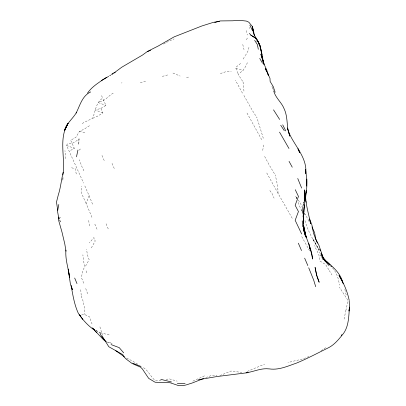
<?xml version="1.0" encoding="UTF-8"?>
<svg xmlns="http://www.w3.org/2000/svg" width="406" height="406" viewBox="0 0 406 406"><rect width="100%" height="100%" fill="white"/><g stroke="black" fill="none" stroke-linecap="round" stroke-linejoin="round"><path stroke-width="0.3" stroke-dasharray="2.03 1.52" d="M292.224 218.271L278.059 193.378C278.1 187.115 276.689 180.914 275.156 174.869M62.894 178.234L62.864 180.619L63.057 175.854M79.043 138.827L78.525 144.709L78.8 144.551L79.043 138.827L77.16 140.435L72.238 143.419L67.381 143.927L66.543 145.45L83.575 183.06M302.947 205.817L303.536 201.955L303.104 204.162L303.444 202.391M249.695 28.587L249.888 27.385M344.075 319.106L345.775 310.818M345.836 310.727L347.627 302.389L347.46 299.679L339.436 287.184M262.657 150.474L264.098 143.557M303.439 204.132L303.013 205.964L303.47 204.122M248.969 47.39L248.036 50.877L245.762 54.906M82.225 123.591L84.265 122.262L92.619 118.374C95.451 111.528 95.75 102.434 102.682 98.181L101.058 94.496M91.934 217.296L86.092 203.411L89.107 195.743L84.478 185.095M247.386 62.681L245.731 66.325L243.062 70.375L238.144 74.334L242.773 81.56M246.386 39.798L247.833 37.2M85.549 266.108L89.137 259.703L87.381 254.872L86.59 249.193M91.33 247.924L95.202 241.032L93.908 237.571L89.371 242.93M89.487 125.728L84.595 128.895L79.398 131.463L75.8 137.446L70.664 140.207L74.323 148.342L69.274 151.108M243.123 59.053L245.473 55.343M240.616 63.443L235.647 67.503L238.144 74.334M78.901 150.23L80.561 148.911M113.213 93.141C108.153 95.791 105.037 101.698 98.709 101.652M321.105 350.774L325.724 347.668M121.46 83.063L122.018 82.717M102.885 112.914L95.237 110.016L100.881 108.382L102.885 112.914L97.907 115.984L92.619 118.374M100.881 108.382L105.92 105.453L102.682 98.181M163.471 44.066L168.678 41.239L174.113 38.9M204.436 375.88L192.002 381.549M247.29 371.424L264.6 364.096M219.854 375.591L230.948 371.038L241.874 372.449M308.834 356.427C302.303 359.96 294.863 360.315 287.94 362.7M205.812 377.61L211.617 375.367L216.916 375.682M220.351 73.557L225.487 71.826L231.258 71.568M140.283 82.824L145.566 81.276M167.637 74.963L162.187 76.419M166.059 379.539L168.982 378.788L177.158 381.138M81.606 314.975L84.519 314.442L89.594 316.908L92.02 323.932M186.511 77.363L189.511 76.962M161.111 380.422L154.996 380.376C150.22 376.316 148.226 369.907 142.242 366.983M79.398 131.463L86.179 132.798M100.302 332.737L109.234 334.94M106.864 342.075L112.071 343.344L105.24 341.213M235.876 68.512L243.062 70.375M71.578 167.744L75.349 168.886L76.277 174.194M66.543 145.45L74.323 148.342M98.277 102.561L105.92 105.453M172.951 73.05L180.117 76.044M95.786 330.535L99.176 332.184M95.892 330.327L99.201 332.133M126.576 358.107L132.62 361.076L138.106 364.461M329.895 265.478C335.848 269.944 338.563 277.887 339.431 285.083M321.78 257.044C318.801 251.015 316.797 244.25 312.59 238.748L319.101 249.863C313.341 240.261 307.535 230.664 304.713 219.697M269.848 190.566L271.939 193.327L274.075 198.123M321.283 255.785L320.552 254.785L321.831 257.48M304.333 213.358L306.139 215.916L309.585 222.513M296.791 197.981L295.72 196.443L296.761 198.747M298.217 200.036L300.359 203.112L301.907 206.466M304.444 213.602L305.084 214.535L304.439 212.785M243.899 95.466L252.055 109.965L256.952 117.694M328.764 269.706L325.592 264.524L319.867 261.007L318.862 254.532L316.015 248.924L314.711 245.417M329.291 270.574L331.956 274.974M274.405 173.641L269.148 164.877L263.996 155.244M278.059 193.378L266.341 172.215M242.448 93.147L235.373 80.139M301.76 236.602L310.154 251.877M261.697 139.7L246.884 112.822M301.881 210.78L299.587 206.294L297.72 200.965M322.09 258.018L323.374 260.708M83.915 170.835L81.677 166.105L79.414 159.715M86.092 203.411L81.53 193.322L81.332 186.146M112.026 163.4L114.269 168.536M101.977 155.462L104.281 160.73M94.831 224.087L97.095 229.385M302.45 211.902L301.582 209.861L302.972 213.703M106.073 223.777L108.255 228.979M89.107 195.743L93.025 205.324M83.753 283.251L81.428 277.602L82.545 271.65L84.747 266.387L83.484 260.764L82.885 254.801M296.918 198.767L296.263 197.057L296.887 198.717M271.898 86.153L273.218 89.67L272.335 86.843M85.717 288.549L87.64 293.842M81.261 296.03L83.291 301.704L84.428 307.819L84.519 314.442M59.636 219.839L60.611 222.579L59.758 219.727M99.922 326.901L102.353 334.925M263.306 138.279L256.978 117.735M86.087 270.883L86.757 273.339M242.768 44.482L244.031 49.649M344.856 289.448L346.323 295.522M246.478 30.572L247.259 35.012M65.686 158.68L64.96 150.641M243.057 81.992L244.057 91.954M88.757 220.407L89.356 226.076M80.758 289.711L81.19 295.365M302.663 212.094L302.977 217.093M331.91 266.849L331.012 265.986L331.91 266.849M256.785 41.29L256.074 39.626L256.795 41.295"/><path stroke-width="0.61" d="M65.934 250.066C65.097 259.419 68.447 268.31 69.578 277.45L68.213 269.056L70.375 283.845L72.405 289.722L71.121 285.682C72.887 295.096 74.318 304.708 78.399 313.468C82.494 319.38 87.183 324.896 93.065 329.129L94.659 329.982M302.805 211.11L302.846 206.532M304.297 197.818L304.388 189.871L304.429 204.913L303.597 214.043L304.429 204.913M303.46 218.773L303.414 220.646L303.825 211.455M303.49 217.525L303.546 215.028L303.47 222.666L303.921 230.522L306.028 236.82M62.94 174.656C65.544 157.716 58.342 138.903 67.975 123.399L64.478 130.412C66.63 123.251 72.725 118.811 76.404 112.579L76.13 113.035L76.404 112.513C80.114 105.002 82.367 95.679 90.695 91.918M304.307 199.067L304.657 192.038L304.287 195.819M305.444 200.031L306.225 190.744L305.931 192.515M348.998 310.549L349.5 307.073C348.673 316.035 348.962 325.612 343.603 333.331C338.883 339.142 334.275 345.237 327.155 348.399C316.964 353.428 306.895 358.802 296.39 363.137C287.595 366.146 278.709 370.348 269.163 368.876L268.802 368.871C260.911 367.963 253.689 371.794 246.107 372.794M305.738 193.698L304.297 200.468M348.982 311.062L349.495 308.073L349.185 300.638M304.277 198.417L305.043 194.119L304.246 198.255M58.804 204.467L57.545 211.287L58.855 218.946L60.134 217.408M76.495 156.817L77.932 150.037M63.199 172.281C61.336 179.807 60.702 187.542 58.297 194.961L56.5 202.041L57.708 210.303M304.226 201.056C306.312 193.89 307.342 186.466 306.743 179L306.677 186.049L306.753 178.736L305.581 169.606L305.779 173.56C307.459 156.919 293.325 144.993 288.087 130.524L289.823 136.03M341.365 335.645L341.882 334.58M87.503 93.131C92.238 86.209 99.774 81.997 106.575 77.292M111.751 74.506L112.761 73.856M113.771 73.207L115.284 72.232M111.772 74.161L114.959 72.258L121.78 67.203L142.445 55.099L147.469 51.43L158.233 46.01L174.072 36.895L201.868 25.974L213.358 22.345L219.489 21.254M107.123 77.257L108.666 76.343M109.696 75.729L110.726 75.12M101.409 80.515L106.611 77.566M147.403 51.699L150.662 50.253M203.497 378.539L192.495 382.904L185.933 385L182.324 385.7L178.772 385.67L170.124 382.746L155.112 382.229L148.692 378.387L142.323 368.907L140.567 367.186L132.985 363.877M214.698 22.553L220.265 20.929L232.704 20.787L239.332 20.3L246.386 21.076L248.827 22.198L252.288 26.446L253.116 29.46L253.598 33.723M198.351 379.752L216.951 376.54L248.142 372.642M185.121 383.426L177.32 383.284M160.72 379.336L171.515 381.985M111.061 344.577L119.237 347.643L123.683 352.844M132.498 363.142L141.049 366.461M132.229 363.593L126.129 359.031L123.515 356.326L122.845 354.666L108.778 346.719L101.926 335.645M94.238 329.423L93.131 328.819L103.637 339.842L105.941 341.436M249.426 33.343L250.796 35.063L256.511 38.748C259.525 43.437 261.038 48.837 261.819 54.318L260.084 45.782L257.658 40.839L259.439 45.376M124.535 356.92L115.761 350.703M250.796 35.063L256.511 38.748L259.119 43.538M323.12 258.241C330.763 265.407 339.863 271.528 342.776 282.353L339.01 275.466C343.659 283.023 347.348 291.29 349.124 300.014M326.52 261.657L330.114 265.118M326.906 261.997L329.18 264.199M323.044 258.191L325.505 260.703L323.09 257.297L321.242 253.014M92.162 327.809L96.77 332.656M328.87 265.453L323.562 259.14L318.903 245.158L315.772 239.357L313.513 233.201L311.904 224.975L309.585 218.885L310.61 223.706C308.727 213.957 305.545 204.426 305.54 194.464M322.963 258.455L325.328 261.276L322.389 257.282M105.24 341.213L101.216 335.995L99.719 332.215M82.743 319.426L79.571 314.823L80.434 316.091M273.522 109.843L279.638 119.455M280.724 125.231L284.296 130.712M254.669 40.351L257.343 44.498L258.307 49.278M253.714 34.074L256.511 38.748M288.981 148.505L279.541 132.133M259.744 58.418L262.499 63.229M289.036 161.339L292.259 167.201M275.146 92.243L273.228 86.579L270.142 81.469L269.965 78.292L265.275 68.355L266.747 71.776M282.718 124.835L285.773 130.915M249.863 25.116L252.476 30.592M295.269 189.714L298.456 196.408L295.162 205.309L298.446 211.556L295.167 220.296L301.658 233.973M273.674 90.858C275.471 97.998 281.622 102.241 284.164 108.869C287.209 115.35 286.935 122.607 287.879 129.56M311.981 226.893L314.569 232.597L315.772 238.961L317.406 243.087M299.694 152.59L297.989 148.789L299.74 152.59M297.745 178.493L301.643 188.064M298.334 243.174L301.516 250.563M304.647 258.145L307.804 265.549M74.684 278.029L76.983 283.596M308.712 267.772L313.681 280.11L315.701 286.687M260.104 47.076L260.774 48.776L260.084 45.782L261.819 54.318M309.22 245.853L311.503 253.445L312.574 259.053C311.752 247.203 304.424 236.952 303.47 225.274M316.944 276.527L319.177 282.277L316.416 274.096L316.543 274.547L315.081 267.361L316.721 275.953M319.71 249.193L320.309 250.822M305.566 200.544L306.154 202.218M289.803 135.98L287.519 127.971L287.976 130.011M342.415 281.297L343.121 283.616M254.714 36.109L252.288 26.446L253.324 32.516M268.295 75.211L266.818 70.223L264.463 65.031L260.88 54.267L263.976 64.341M263.991 64.412L262.667 59.631L263.474 62.514L261.373 51.252L261.875 54.82M309.128 245.051L310.483 250.451L308.738 243.417M268.056 73.821L268.361 75.283M268.178 74.41L268.417 75.582M65.975 251.177L64.803 243.986L62.006 232.181L58.738 220.737L58.672 217.053M93.476 329.088L93.527 329.433M262.043 56.008L262.21 57.2M262.063 56.069L262.225 57.241M302.221 220.823L302.668 226.69M303.216 221.113L303.383 224.097M66.513 126.21L64.752 130.235L68.02 123.241L66.513 126.21M322.318 256.348L321.319 253.603L322.318 256.353M305.2 235.338L303.262 228.441L305.2 235.338M306.205 237.464L303.526 225.279L306.231 237.459"/></g></svg>
